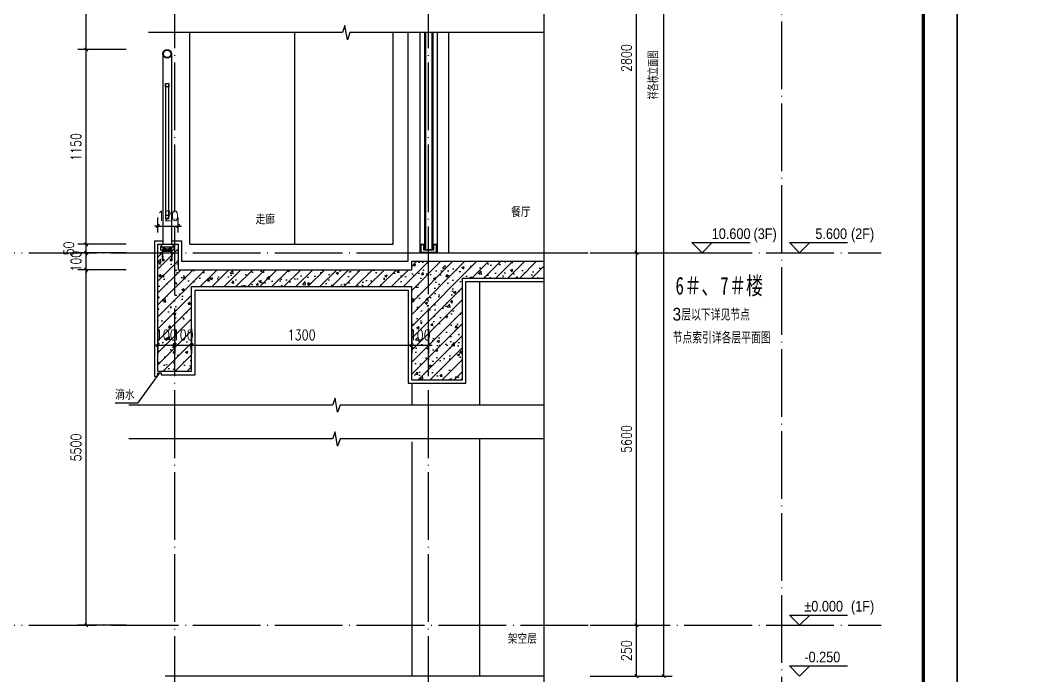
# Model space of a CAD drawing. Extents: x 718358 to 1668613, y -348838 to -159582.
# Drawn here: x 846510 to 852402, y -346245 to -342370 of the extents above; entities that cross this region are included whole.
import ezdxf

# ---------------------------------------------------------------- set-up
doc = ezdxf.new("R2010")
doc.units = 0
doc.header["$LTSCALE"] = 1000
doc.linetypes.add('DOTE', pattern=[2.42, 2, -0.2, 0.02, -0.2])
for name, color, linetype in [('建-可见线', 7, 'Continuous'), ('建-图例填充', 251, 'Continuous'), ('建-图框', 4, 'Continuous'), ('建-墙体', 2, 'Continuous'), ('建-尺寸', 73, 'Continuous'), ('建-引出', 3, 'Continuous'), ('建-房间名', 7, 'Continuous'), ('建-标高', 3, 'Continuous'), ('建-楼梯-护栏', 163, 'Continuous'), ('建-符号', 3, 'Continuous'), ('建-符号说明', 7, 'Continuous'), ('建-轮廓线', 7, 'Continuous'), ('建-轴网', 14, 'DOTE'), ('建-门窗', 4, 'Continuous'), ('建-门窗剖', 4, 'Continuous')]:
    doc.layers.add(name, color=color, linetype=linetype)
doc.styles.add('_TCH_DIM', font='gt单线西文.shx', dxfattribs={"width": 0.8, "bigfont": 'gt单线中文.shx'})
doc.styles.add('_TCH_SPACE', font='gt单线西文.shx', dxfattribs={"width": 0.8, "height": 5, "bigfont": 'gt单线中文.shx'})
doc.styles.add('DIM_FONT', font='SIMPLEX.shx', dxfattribs={"width": 0.8, "bigfont": 'GBCBIG.shx'})
doc.styles.add('黑体字', font='simhei.ttf', dxfattribs={"width": 0.7})
doc.dimstyles.new('DIMN20', dxfattribs={"dimscale": 0.2, "dimtxt": 300, "dimasz": 100, "dimexe": 250, "dimexo": 300, "dimgap": 150, "dimtad": 1, "dimdec": 0, "dimzin": 0, "dimdsep": 46, "dimtxsty": 'DIM_FONT', "dimblk": 'ARCHTICK', "dimcen": 0.09, "dimdle": 1, "dimclrt": 7, "dimazin": 2, "dimtfac": 1, "dimtdec": 0, "dimtix": 1, "dimtmove": 2, "dimatfit": 3, "dimldrblk": 'ARCHTICK', "dimfxl": 1, "dimtolj": 1, "dimtzin": 0, "dimarcsym": 0})

# ---------------------------------------------------------------- blocks, each defined once
blk = doc.blocks.new('ghgdfsdsa')
at = {"layer": '建-楼梯-护栏'}
for p, q in [((915644.9, -350305.3), (915644.9, -351430.3)), ((915694.9, -350305.3), (915694.9, -351430.3)), ((915659.9, -350490.3), (915659.9, -351280.3)), ((915679.9, -351280.3), (915679.9, -350490.3)), ((915679.9, -351260.3), (915659.9, -351260.3)), ((915679.9, -351280.3), (915659.9, -351280.3)), ((915639.9, -351430.3), (915629.9, -351445.3)), ((915629.9, -351445.3), (915629.9, -351465.3)), ((915629.9, -351445.3), (915709.9, -351445.3)), ((915709.9, -351465.3), (915629.9, -351465.3)), ((915639.9, -351430.3), (915699.9, -351430.3)), ((915644.9, -351445.3), (915644.9, -351465.3)), ((915644.9, -351450.3), (915644.9, -351455.3)), ((915644.9, -351460.3), (915644.9, -351465.3)), ((915649.9, -351449.2), (915649.9, -351465.3)), ((915654.9, -351452.1), (915654.9, -351465.3)), ((915659.9, -351454), (915659.9, -351465.3)), ((915664.9, -351455.1), (915664.9, -351465.3)), ((915669.9, -351455.5), (915669.9, -351465.3)), ((915674.9, -351455.1), (915674.9, -351465.3)), ((915679.9, -351454), (915679.9, -351465.3)), ((915684.9, -351452.1), (915684.9, -351465.3)), ((915689.9, -351449.2), (915689.9, -351465.3)), ((915694.9, -351445.3), (915694.9, -351465.3)), ((915694.9, -351450.3), (915694.9, -351455.3)), ((915694.9, -351460.3), (915694.9, -351465.3)), ((915699.9, -351430.3), (915709.9, -351445.3)), ((915709.9, -351445.3), (915709.9, -351465.3))]:
    blk.add_line(p, q, dxfattribs=at)
for points in [[(915659.9, -350480.3), (915679.9, -350480.3), (915679.9, -350500.3), (915659.9, -350500.3)], [(915687.4, -351525.3), (915699.9, -351525.3), (915699.9, -351465.3), (915639.9, -351465.3), (915639.9, -351525.3), (915652.4, -351525.3), (915652.4, -351520.3), (915644.9, -351520.3), (915644.9, -351470.3), (915694.9, -351470.3), (915694.9, -351520.3), (915687.4, -351520.3)]]:
    blk.add_lwpolyline(points, close=True, dxfattribs=at)
for radius in [25, 22]:
    blk.add_circle((915669.9, -350305.3), radius, dxfattribs=at)
blk = doc.blocks.new('ghgdfd')
at = {"layer": '建-门窗剖'}
for p, q in [((916914.9, -351380.3), (916914.9, -350130.3)), ((916939.9, -350130.3), (916939.9, -351380.3)), ((916945.9, -350130.3), (916945.9, -351410.3)), ((916983.9, -350130.3), (916983.9, -351410.3)), ((916989.9, -350130.3), (916989.9, -351380.3)), ((917014.9, -350130.3), (917014.9, -351380.3))]:
    blk.add_line(p, q, dxfattribs=at)
blk.add_lwpolyline([(916914.9, -351430.3), (916914.9, -351380.3), (916919.9, -351380.3), (916919.9, -351380.3), (916939.9, -351380.3), (916939.9, -351410.3), (916989.9, -351410.3), (916989.9, -351380.3), (917009.9, -351380.3), (917009.9, -351380.3), (917014.9, -351380.3), (917014.9, -351430.3)], dxfattribs=at)
blk.add_lwpolyline([(916935.9, -351384.3), (916918.9, -351384.3), (916918.9, -351426.3), (917010.9, -351426.3), (917010.9, -351384.3), (916993.9, -351384.3), (916993.9, -351414.3), (916935.9, -351414.3)], close=True, dxfattribs=at)
blk = doc.blocks.new('_ArchTick')
at = {"color": 0, "linetype": 'ByBlock', "const_width": 0.4}
blk.add_lwpolyline([(-0.5, -0.5), (0.5, 0.5)], dxfattribs=at)
blk = doc.blocks.new('*D1800')
at = {"layer": 'Defpoints', "color": 0, "transparency": 16777216}
for p in [(849819.8, -345944.7), (850153.8, -345944.7), (849819.8, -346244.7)]:
    blk.add_point(p, dxfattribs=at)
at = {"layer": '建-尺寸', "color": 0, "lineweight": -2, "transparency": 16777216}
for p, q in [((849879.8, -345944.7), (850203.8, -345944.7)), ((850153.8, -346244.9), (850153.8, -345944.5)), ((849879.8, -346244.7), (850203.8, -346244.7))]:
    blk.add_line(p, q, dxfattribs=at)
at = {"layer": '建-尺寸', "color": 0, "lineweight": -2, "transparency": 16777216, "xscale": 20, "yscale": 20, "zscale": 20}
for p, rotation in [((850153.8, -345944.7), 90), ((850153.8, -346244.7), 270)]:
    blk.add_blockref('_ArchTick', p, dxfattribs=dict(at, rotation=rotation))
at = {"layer": '建-尺寸', "color": 7, "transparency": 16777216, "insert": (850093.8, -346094.7), "char_height": 60, "attachment_point": 5, "rotation": 90, "style": 'DIM_FONT'}
blk.add_mtext('\\A1;250', dxfattribs=at)
blk = doc.blocks.new('*D1801')
at = {"layer": 'Defpoints', "color": 0, "transparency": 16777216}
for p in [(849819.8, -343744.7), (850153.8, -343744.7), (849819.8, -345944.7)]:
    blk.add_point(p, dxfattribs=at)
at = {"layer": '建-尺寸', "color": 0, "lineweight": -2, "transparency": 16777216}
for p, q in [((849879.8, -343744.7), (850203.8, -343744.7)), ((850153.8, -345944.9), (850153.8, -343744.5)), ((849879.8, -345944.7), (850203.8, -345944.7))]:
    blk.add_line(p, q, dxfattribs=at)
at = {"layer": '建-尺寸', "color": 0, "lineweight": -2, "transparency": 16777216, "xscale": 20, "yscale": 20, "zscale": 20}
for p, rotation in [((850153.8, -343744.7), 90), ((850153.8, -345944.7), 270)]:
    blk.add_blockref('_ArchTick', p, dxfattribs=dict(at, rotation=rotation))
at = {"layer": '建-尺寸', "color": 7, "transparency": 16777216, "insert": (850093.8, -344844.7), "char_height": 60, "attachment_point": 5, "rotation": 90, "style": 'DIM_FONT'}
blk.add_mtext('\\A1;5600', dxfattribs=at)
blk = doc.blocks.new('*D1802')
at = {"layer": 'Defpoints', "color": 0, "transparency": 16777216}
for p in [(849819.8, -341444.7), (850153.8, -341444.7), (849819.8, -343744.7)]:
    blk.add_point(p, dxfattribs=at)
at = {"layer": '建-尺寸', "color": 0, "lineweight": -2, "transparency": 16777216}
for p, q in [((849879.8, -341444.7), (850203.8, -341444.7)), ((850153.8, -343744.9), (850153.8, -341444.5)), ((849879.8, -343744.7), (850203.8, -343744.7))]:
    blk.add_line(p, q, dxfattribs=at)
at = {"layer": '建-尺寸', "color": 0, "lineweight": -2, "transparency": 16777216, "xscale": 20, "yscale": 20, "zscale": 20}
for p, rotation in [((850153.8, -341444.7), 90), ((850153.8, -343744.7), 270)]:
    blk.add_blockref('_ArchTick', p, dxfattribs=dict(at, rotation=rotation))
at = {"layer": '建-尺寸', "color": 7, "transparency": 16777216, "insert": (850093.8, -342594.7), "char_height": 60, "attachment_point": 5, "rotation": 90, "style": 'DIM_FONT'}
blk.add_mtext('\\A1;2800', dxfattribs=at)
blk = doc.blocks.new('*D1805')
at = {"layer": 'Defpoints', "color": 0, "transparency": 16777216}
for p in [(849819.8, -339144.7), (850313.8, -339144.7), (849819.8, -346244.7)]:
    blk.add_point(p, dxfattribs=at)
at = {"layer": '建-尺寸', "color": 0, "lineweight": -2, "transparency": 16777216}
for p, q in [((849879.8, -339144.7), (850363.8, -339144.7)), ((850313.8, -346244.9), (850313.8, -339144.5)), ((849879.8, -346244.7), (850363.8, -346244.7))]:
    blk.add_line(p, q, dxfattribs=at)
at = {"layer": '建-尺寸', "color": 0, "lineweight": -2, "transparency": 16777216, "xscale": 20, "yscale": 20, "zscale": 20}
for p, rotation in [((850313.8, -339144.7), 90), ((850313.8, -346244.7), 270)]:
    blk.add_blockref('_ArchTick', p, dxfattribs=dict(at, rotation=rotation))
at = {"layer": '建-尺寸', "color": 7, "transparency": 16777216, "insert": (850251.8, -342694.7), "char_height": 60, "attachment_point": 5, "rotation": 90, "style": 'DIM_FONT'}
blk.add_mtext('\\A1;祥各栋立面图', dxfattribs=at)
blk = doc.blocks.new('*D1812')
at = {"layer": 'Defpoints', "color": 0, "transparency": 16777216}
for p in [(846901.9, -343844.7), (847198.6, -343844.7), (847198.6, -345944.7)]:
    blk.add_point(p, dxfattribs=at)
at = {"layer": '建-尺寸', "color": 0, "lineweight": -2, "transparency": 16777216}
for p, q in [((847138.6, -343844.7), (846851.9, -343844.7)), ((846901.9, -345944.9), (846901.9, -343844.5)), ((847138.6, -345944.7), (846851.9, -345944.7))]:
    blk.add_line(p, q, dxfattribs=at)
at = {"layer": '建-尺寸', "color": 0, "lineweight": -2, "transparency": 16777216, "xscale": 20, "yscale": 20, "zscale": 20}
for p, rotation in [((846901.9, -343844.7), 90), ((846901.9, -345944.7), 270)]:
    blk.add_blockref('_ArchTick', p, dxfattribs=dict(at, rotation=rotation))
at = {"layer": '建-尺寸', "color": 7, "transparency": 16777216, "insert": (846841.9, -344894.7), "char_height": 60, "attachment_point": 5, "rotation": 90, "style": 'DIM_FONT'}
blk.add_mtext('\\A1;5500', dxfattribs=at)
blk = doc.blocks.new('*D1813')
at = {"layer": 'Defpoints', "color": 0, "transparency": 16777216}
for p in [(846901.9, -343744.7), (847198.6, -343744.7), (847198.6, -343844.7)]:
    blk.add_point(p, dxfattribs=at)
at = {"layer": '建-尺寸', "color": 0, "lineweight": -2, "transparency": 16777216}
for p, q in [((847138.6, -343744.7), (846851.9, -343744.7)), ((846901.9, -343744.7), (846901.9, -343724.7)), ((846901.9, -343844.7), (846901.9, -343744.7)), ((847138.6, -343844.7), (846851.9, -343844.7)), ((846901.9, -343844.7), (846901.9, -343864.7))]:
    blk.add_line(p, q, dxfattribs=at)
at = {"layer": '建-尺寸', "color": 0, "lineweight": -2, "transparency": 16777216, "xscale": 20, "yscale": 20, "zscale": 20}
for p, rotation in [((846901.9, -343744.7), 270), ((846901.9, -343844.7), 90)]:
    blk.add_blockref('_ArchTick', p, dxfattribs=dict(at, rotation=rotation))
at = {"layer": '建-尺寸', "color": 7, "transparency": 16777216, "insert": (846841.9, -343794.7), "char_height": 60, "attachment_point": 5, "rotation": 90, "style": 'DIM_FONT'}
blk.add_mtext('\\A1;100', dxfattribs=at)
blk = doc.blocks.new('*D1814')
at = {"layer": 'Defpoints', "color": 0, "transparency": 16777216}
for p in [(846901.9, -343694.7), (847198.6, -343694.7), (847198.6, -343744.7)]:
    blk.add_point(p, dxfattribs=at)
at = {"layer": '建-尺寸', "color": 0, "lineweight": -2, "transparency": 16777216}
for p, q in [((846901.9, -343694.7), (846901.9, -343674.7)), ((847138.6, -343694.7), (846851.9, -343694.7)), ((847138.6, -343744.7), (846851.9, -343744.7)), ((846901.9, -343744.7), (846901.9, -343694.7)), ((846901.9, -343744.7), (846901.9, -343764.7))]:
    blk.add_line(p, q, dxfattribs=at)
at = {"layer": '建-尺寸', "color": 0, "lineweight": -2, "transparency": 16777216, "xscale": 20, "yscale": 20, "zscale": 20}
for p, rotation in [((846901.9, -343694.7), 270), ((846901.9, -343744.7), 90)]:
    blk.add_blockref('_ArchTick', p, dxfattribs=dict(at, rotation=rotation))
at = {"layer": '建-尺寸', "color": 7, "transparency": 16777216, "insert": (846798.9, -343719.7), "char_height": 60, "attachment_point": 5, "rotation": 90, "style": 'DIM_FONT'}
blk.add_mtext('\\A1;50', dxfattribs=at)
blk = doc.blocks.new('*D1815')
at = {"layer": 'Defpoints', "color": 0, "transparency": 16777216}
for p in [(846901.9, -342544.7), (847198.6, -342544.7), (847198.6, -343694.7)]:
    blk.add_point(p, dxfattribs=at)
at = {"layer": '建-尺寸', "color": 0, "lineweight": -2, "transparency": 16777216}
for p, q in [((847138.6, -342544.7), (846851.9, -342544.7)), ((846901.9, -343694.9), (846901.9, -342544.5)), ((847138.6, -343694.7), (846851.9, -343694.7))]:
    blk.add_line(p, q, dxfattribs=at)
at = {"layer": '建-尺寸', "color": 0, "lineweight": -2, "transparency": 16777216, "xscale": 20, "yscale": 20, "zscale": 20}
for p, rotation in [((846901.9, -342544.7), 90), ((846901.9, -343694.7), 270)]:
    blk.add_blockref('_ArchTick', p, dxfattribs=dict(at, rotation=rotation))
at = {"layer": '建-尺寸', "color": 7, "transparency": 16777216, "insert": (846841.9, -343119.7), "char_height": 60, "attachment_point": 5, "rotation": 90, "style": 'DIM_FONT'}
blk.add_mtext('\\A1;1150', dxfattribs=at)
blk = doc.blocks.new('*D1816')
at = {"layer": 'Defpoints', "color": 0, "transparency": 16777216}
for p in [(846901.9, -341544.7), (847198.6, -341544.7), (847198.6, -342544.7)]:
    blk.add_point(p, dxfattribs=at)
at = {"layer": '建-尺寸', "color": 0, "lineweight": -2, "transparency": 16777216}
for p, q in [((847138.6, -341544.7), (846851.9, -341544.7)), ((846901.9, -342544.9), (846901.9, -341544.5)), ((847138.6, -342544.7), (846851.9, -342544.7))]:
    blk.add_line(p, q, dxfattribs=at)
at = {"layer": '建-尺寸', "color": 0, "lineweight": -2, "transparency": 16777216, "xscale": 20, "yscale": 20, "zscale": 20}
for p, rotation in [((846901.9, -341544.7), 90), ((846901.9, -342544.7), 270)]:
    blk.add_blockref('_ArchTick', p, dxfattribs=dict(at, rotation=rotation))
at = {"layer": '建-尺寸', "color": 7, "transparency": 16777216, "insert": (846841.9, -342044.7), "char_height": 60, "attachment_point": 5, "rotation": 90, "style": 'DIM_FONT'}
blk.add_mtext('\\A1;1500', dxfattribs=at)
blk = doc.blocks.new('*D1943')
at = {"layer": 'Defpoints', "color": 0, "transparency": 16777216}
for p in [(847324.9, -344133.1), (847424.9, -344133.1), (847424.9, -344290)]:
    blk.add_point(p, dxfattribs=at)
at = {"layer": '建-尺寸', "color": 0, "lineweight": -2, "transparency": 16777216}
for p, q in [((847324.9, -344193.1), (847324.9, -344340)), ((847424.9, -344193.1), (847424.9, -344340)), ((847324.9, -344290), (847304.9, -344290)), ((847324.9, -344290), (847424.9, -344290)), ((847424.9, -344290), (847444.9, -344290))]:
    blk.add_line(p, q, dxfattribs=at)
at = {"layer": '建-尺寸', "color": 0, "lineweight": -2, "transparency": 16777216, "xscale": 20, "yscale": 20, "zscale": 20}
blk.add_blockref('_ArchTick', (847324.9, -344290), dxfattribs=at)
at = {"layer": '建-尺寸', "color": 0, "lineweight": -2, "transparency": 16777216, "xscale": 20, "yscale": 20, "zscale": 20, "rotation": 180}
blk.add_blockref('_ArchTick', (847424.9, -344290), dxfattribs=at)
at = {"layer": '建-尺寸', "color": 7, "transparency": 16777216, "insert": (847374.9, -344230), "char_height": 60, "attachment_point": 5, "style": 'DIM_FONT'}
blk.add_mtext('\\A1;100', dxfattribs=at)
blk = doc.blocks.new('*D1944')
at = {"layer": 'Defpoints', "color": 0, "transparency": 16777216}
for p in [(847424.9, -344133.1), (847524.9, -344133.1), (847524.9, -344290)]:
    blk.add_point(p, dxfattribs=at)
at = {"layer": '建-尺寸', "color": 0, "lineweight": -2, "transparency": 16777216}
for p, q in [((847424.9, -344193.1), (847424.9, -344340)), ((847524.9, -344193.1), (847524.9, -344340)), ((847424.9, -344290), (847404.9, -344290)), ((847424.9, -344290), (847524.9, -344290)), ((847524.9, -344290), (847544.9, -344290))]:
    blk.add_line(p, q, dxfattribs=at)
at = {"layer": '建-尺寸', "color": 0, "lineweight": -2, "transparency": 16777216, "xscale": 20, "yscale": 20, "zscale": 20}
blk.add_blockref('_ArchTick', (847424.9, -344290), dxfattribs=at)
at = {"layer": '建-尺寸', "color": 0, "lineweight": -2, "transparency": 16777216, "xscale": 20, "yscale": 20, "zscale": 20, "rotation": 180}
blk.add_blockref('_ArchTick', (847524.9, -344290), dxfattribs=at)
at = {"layer": '建-尺寸', "color": 7, "transparency": 16777216, "insert": (847474.9, -344230), "char_height": 60, "attachment_point": 5, "style": 'DIM_FONT'}
blk.add_mtext('\\A1;100', dxfattribs=at)
blk = doc.blocks.new('*D1945')
at = {"layer": 'Defpoints', "color": 0, "transparency": 16777216}
for p in [(847524.9, -344133.1), (848824.9, -344133.1), (848824.9, -344290)]:
    blk.add_point(p, dxfattribs=at)
at = {"layer": '建-尺寸', "color": 0, "lineweight": -2, "transparency": 16777216}
for p, q in [((847524.9, -344193.1), (847524.9, -344340)), ((848824.9, -344193.1), (848824.9, -344340)), ((847524.7, -344290), (848825.1, -344290))]:
    blk.add_line(p, q, dxfattribs=at)
at = {"layer": '建-尺寸', "color": 0, "lineweight": -2, "transparency": 16777216, "xscale": 20, "yscale": 20, "zscale": 20, "rotation": 180}
blk.add_blockref('_ArchTick', (847524.9, -344290), dxfattribs=at)
at = {"layer": '建-尺寸', "color": 0, "lineweight": -2, "transparency": 16777216, "xscale": 20, "yscale": 20, "zscale": 20}
blk.add_blockref('_ArchTick', (848824.9, -344290), dxfattribs=at)
at = {"layer": '建-尺寸', "color": 7, "transparency": 16777216, "insert": (848174.9, -344230), "char_height": 60, "attachment_point": 5, "style": 'DIM_FONT'}
blk.add_mtext('\\A1;1300', dxfattribs=at)
blk = doc.blocks.new('*D1946')
at = {"layer": 'Defpoints', "color": 0, "transparency": 16777216}
for p in [(848824.9, -344133.1), (848924.9, -344133.1), (848924.9, -344290)]:
    blk.add_point(p, dxfattribs=at)
at = {"layer": '建-尺寸', "color": 0, "lineweight": -2, "transparency": 16777216}
for p, q in [((848824.9, -344193.1), (848824.9, -344340)), ((848924.9, -344193.1), (848924.9, -344340)), ((848824.9, -344290), (848804.9, -344290)), ((848824.9, -344290), (848924.9, -344290)), ((848924.9, -344290), (848944.9, -344290))]:
    blk.add_line(p, q, dxfattribs=at)
at = {"layer": '建-尺寸', "color": 0, "lineweight": -2, "transparency": 16777216, "xscale": 20, "yscale": 20, "zscale": 20}
blk.add_blockref('_ArchTick', (848824.9, -344290), dxfattribs=at)
at = {"layer": '建-尺寸', "color": 0, "lineweight": -2, "transparency": 16777216, "xscale": 20, "yscale": 20, "zscale": 20, "rotation": 180}
blk.add_blockref('_ArchTick', (848924.9, -344290), dxfattribs=at)
at = {"layer": '建-尺寸', "color": 7, "transparency": 16777216, "insert": (848874.9, -344230), "char_height": 60, "attachment_point": 5, "style": 'DIM_FONT'}
blk.add_mtext('\\A1;100', dxfattribs=at)
blk = doc.blocks.new('*D2993')
at = {"layer": 'Defpoints', "color": 0, "transparency": 16777216}
for p in [(847444.9, -343587), (847324.9, -343684.3), (847444.9, -343684.3)]:
    blk.add_point(p, dxfattribs=at)
at = {"layer": '建-尺寸', "color": 0, "lineweight": -2, "transparency": 16777216}
for p, q in [((847324.9, -343624.3), (847324.9, -343537)), ((847444.9, -343624.3), (847444.9, -343537)), ((847324.9, -343587), (847304.9, -343587)), ((847324.9, -343587), (847444.9, -343587)), ((847444.9, -343587), (847464.9, -343587))]:
    blk.add_line(p, q, dxfattribs=at)
at = {"layer": '建-尺寸', "color": 0, "lineweight": -2, "transparency": 16777216, "xscale": 20, "yscale": 20, "zscale": 20}
blk.add_blockref('_ArchTick', (847324.9, -343587), dxfattribs=at)
at = {"layer": '建-尺寸', "color": 0, "lineweight": -2, "transparency": 16777216, "xscale": 20, "yscale": 20, "zscale": 20, "rotation": 180}
blk.add_blockref('_ArchTick', (847444.9, -343587), dxfattribs=at)
at = {"layer": '建-尺寸', "color": 7, "transparency": 16777216, "insert": (847384.9, -343527), "char_height": 60, "attachment_point": 5, "style": 'DIM_FONT'}
blk.add_mtext('\\A1;120', dxfattribs=at)

msp = doc.modelspace()

# ---------------------------------------------------------------- hatches: boundary and pattern name
at = {"layer": '建-图例填充'}
h = msp.add_hatch(dxfattribs=at)
h.set_pattern_fill('钢筋混凝土', color=256, scale=20, style=0)
h.set_pattern_definition([(45, (3055.796, 395.11), (-35.355339, 35.355339), []), (50, (3055.8, 395.11), (143.452037, -12.550427), [15, -165]), (355, (3055.8, 395.11), (-27.750267, 150.438427), [12, -132]), (100.4514, (3067.75, 394.07), (115.701876, 137.887908), [12.748038, -140.228422]), (46.1842, (3055.8, 435.11), (213.44821, -33.103803), [22.5, -247.5]), (96.6356, (3073.58, 432.35), (186.93254, 194.823574), [19.12206, -210.3426]), (351.1842, (3055.8, 435.11), (186.93239, 194.82372), [18, -198]), (21, (3075.8, 425.11), (119.38141, -80.523778), [15, -165]), (326, (3075.8, 425.11), (48.663066, 145.03001), [12, -132]), (71.4514, (3085.74, 418.4), (168.044526, 64.5061), [12.748038, -140.228422]), (37.5, (3055.796, 395.11), (2.431971, 66.5787708), [0, -130.4, 0, -134, 0, -132.5]), (7.5, (3055.796, 395.11), (52.6139075, 78.8823424), [0, -76.4, 0, -127.4, 0, -50.5]), (327.5, (3011.196, 395.11), (106.7644872, -4.5109743), [0, -50, 0, -156, 0, -207]), (317.5, (2991.2, 395.11), (116.637234, 20.020996), [0, -65, 0, -103.6, 0, -147])])
h.paths.add_polyline_path([(847324.9, -344444.7), (847524.9, -344444.7), (847524.9, -343944.7), (848824.9, -343944.7), (848824.9, -344494.7), (849124.9, -344494.7), (849124.9, -343894.7), (849605, -343894.7), (849605, -343794.7), (848824.9, -343794.7), (848824.9, -343844.7), (847444.9, -343844.7), (847444.9, -343694.7), (847419.9, -343694.7), (847419.9, -343734.7), (847409.9, -343734.7), (847409.9, -343789.7), (847397.4, -343789.7), (847397.4, -343784.7), (847404.9, -343784.7), (847404.9, -343734.7), (847354.9, -343734.7), (847354.9, -343784.7), (847362.4, -343784.7), (847362.4, -343789.7), (847349.9, -343789.7), (847349.9, -343729.7), (847324.9, -343729.7)])

# ---------------------------------------------------------------- linework, layer by layer
at = {"layer": '建-可见线'}
for p, q in [((847304.9, -343674.7), (847354.9, -343674.7)), ((847404.9, -343674.7), (847464.9, -343674.7)), ((847464.9, -343674.7), (847464.9, -343794.7)), ((848804.9, -343744.7), (849605, -343744.7)), ((848804.9, -343794.7), (848804.9, -343744.7)), ((847464.9, -343794.7), (848804.9, -343794.7)), ((849605, -346244.7), (847369.2, -346244.7))]:
    msp.add_line(p, q, dxfattribs=at)
msp.add_lwpolyline([(847304.9, -343674.7), (847305, -344476.4), (847305, -344476.4), (847325, -344471.2), (847325, -344464.7), (847325, -344454.7), (847345, -344454.7), (847345, -344464.7), (847544.9, -344464.7), (847544.9, -343964.7), (848804.9, -343964.7), (848804.9, -344514.7), (849144.9, -344514.7), (849144.9, -343914.7), (849605, -343914.7)], dxfattribs=at)
at = {"layer": '建-图框'}
for points in [[(835227.9, -348837.6), (852047.9, -348837.6), (852047.9, -336957.6), (835227.9, -336957.6)], [(852047.9, -348837.6), (868867.9, -348837.6), (868867.9, -336957.6), (852047.9, -336957.6)]]:
    msp.add_lwpolyline(points, close=True, dxfattribs=at)
at = {"layer": '建-图框', "const_width": 20}
msp.add_lwpolyline([(835727.9, -348637.6), (851847.9, -348637.6), (851847.9, -337157.6), (835727.9, -337157.6)], close=True, dxfattribs=at)
at = {"layer": '建-墙体'}
for p, q in [((847324.9, -344444.7), (847324.9, -343694.7)), ((847324.9, -343694.7), (847444.9, -343694.7)), ((847444.9, -343694.7), (847444.9, -343844.7)), ((848824.9, -343794.7), (849605, -343794.7)), ((848824.9, -343844.7), (848824.9, -343794.7)), ((847444.9, -343844.7), (848824.9, -343844.7)), ((849124.9, -343894.7), (849605, -343894.7)), ((849124.9, -344494.7), (849124.9, -343894.7)), ((847524.9, -343944.7), (848824.9, -343944.7)), ((847524.9, -344444.7), (847524.9, -343944.7)), ((848824.9, -344494.7), (848824.9, -343944.7)), ((847324.9, -344444.7), (847524.9, -344444.7)), ((848824.9, -344494.7), (849124.9, -344494.7))]:
    msp.add_line(p, q, dxfattribs=at)
at = {"layer": '建-引出'}
for p, q in [((847334.9, -344454.7), (847205.3, -344633.3)), ((847205.3, -344633.3), (847073, -344633.3))]:
    msp.add_line(p, q, dxfattribs=at)
at = {"layer": '建-标高'}
for p, q in [((850540.5, -343744.7), (850480.5, -343684.7)), ((850480.5, -343684.7), (850824.5, -343684.7)), ((850540.5, -343744.7), (850600.5, -343684.7)), ((851116.4, -343744.7), (851056.4, -343684.7)), ((851056.4, -343684.7), (851400.4, -343684.7)), ((851116.4, -343744.7), (851176.4, -343684.7)), ((850177.1, -343744.7), (850600.5, -343744.7)), ((851116.4, -345944.7), (851056.4, -345884.7)), ((851056.4, -345884.7), (851400.4, -345884.7)), ((851116.4, -345944.7), (851176.4, -345884.7)), ((851116.4, -346244.7), (851056.4, -346184.7)), ((851056.4, -346184.7), (851400.4, -346184.7)), ((851116.4, -346244.7), (851176.4, -346184.7))]:
    msp.add_line(p, q, dxfattribs=at)
at = {"layer": '建-符号'}
for points in [[(849605, -337752.8), (849605, -342282.9), (849647, -342298.2), (849563, -342313), (849605, -342327.9), (849605, -346857.9)], [(849605, -342444.7), (848460.3, -342444.7), (848445, -342486.7), (848430.2, -342402.7), (848415.3, -342444.7), (847270.6, -342444.7)], [(849605, -344644.6), (848401.9, -344644.6), (848386.6, -344686.6), (848371.8, -344602.6), (848356.9, -344644.6), (847153.7, -344644.6)], [(849605, -344844.6), (848401.9, -344844.6), (848386.6, -344886.6), (848371.8, -344802.6), (848356.9, -344844.6), (847153.7, -344844.6)]]:
    msp.add_lwpolyline(points, dxfattribs=at)
at = {"layer": '建-轮廓线', "color": 253}
for p, q in [((848804.9, -343744.7), (848804.9, -342444.7)), ((849044.9, -343744.7), (849044.9, -342444.7)), ((849224.9, -343914.7), (849224.9, -344644.6)), ((848824.9, -344514.7), (848824.9, -344644.6)), ((848824.9, -344860.7), (848824.9, -346244.7)), ((849224.9, -344844.6), (849224.9, -346244.7))]:
    msp.add_line(p, q, dxfattribs=at)
at = {"layer": '建-轴网', "ltscale": 0.2}
for p, q in [((847424.9, -346893.1), (847424.9, -337503.6)), ((848924.9, -346893.1), (848924.9, -337503.6)), ((851010.9, -346650.2), (851010.9, -337503.6)), ((843659.6, -343744.7), (851598.1, -343744.7)), ((843659.6, -345944.7), (851598.1, -345944.7))]:
    msp.add_line(p, q, dxfattribs=at)
at = {"layer": '建-门窗'}
for p, q in [((847514.9, -343694.7), (847514.9, -342444.7)), ((848134.9, -343694.7), (848134.9, -342444.7)), ((848714.9, -343694.7), (848714.9, -342444.7)), ((847514.9, -343694.7), (848714.9, -343694.7))]:
    msp.add_line(p, q, dxfattribs=at)

# ---------------------------------------------------------------- block references
at = {"layer": '建-可见线'}
for name, p in [('ghgdfd', (-68040, 7685.6)), ('ghgdfsdsa', (-68290, 7735.6))]:
    msp.add_blockref(name, p, dxfattribs=at)

# ---------------------------------------------------------------- texts
at = {"layer": '建-引出', "style": '_TCH_DIM', "width": 0.8}
msp.add_text('滴水', height=57.32, dxfattribs=at).set_placement((847073, -344612.3))
at = {"layer": '建-房间名', "style": '_TCH_SPACE', "width": 0.8}
for s, p in [('走廊', (847902.8, -343576.7)), ('餐厅', (849412.1, -343533.6)), ('架空层', (849392.8, -346053.7))]:
    msp.add_text(s, height=57.32, dxfattribs=at).set_placement(p)
at = {"layer": '建-标高', "style": '_TCH_DIM', "width": 0.888889}
for s, p in [('10.600', (850597.7, -343663.7)), ('(3F)', (850844.5, -343663.7)), ('5.600', (851209.8, -343663.7)), ('(2F)', (851420.4, -343663.7)), ('%%P0.000', (851144.8, -345863.7)), ('(1F)', (851420.4, -345863.7)), ('-0.250', (851144.8, -346163.7))]:
    msp.add_text(s, height=63, dxfattribs=at).set_placement(p)
at = {"layer": '建-符号', "color": 7, "style": '黑体字', "width": 0.7}
for s, height, p in [('6', 104.6, (850383.5, -343991.5, 0)), ('＃、', 104.56, (850436.4, -343991.5, 0)), ('7', 104.6, (850648.1, -343991.5, 0)), ('＃楼', 104.56, (850701, -343991.5, 0))]:
    msp.add_text(s, height=height, dxfattribs=at).set_placement(p)
at = {"layer": '建-符号说明', "style": '_TCH_DIM'}
for s, height, width, p in [('3', 75.7, 0.888889, (850366.7, -344145.5)), ('层以下详见节点', 68.9, 0.8, (850418, -344145.5)), ('节点索引详各层平面图', 68.9, 0.8, (850366.7, -344281))]:
    msp.add_text(s, height=height, dxfattribs=dict(at, width=width)).set_placement(p)

# ---------------------------------------------------------------- dimensions: what is measured, and where the dimension line sits
at = {"layer": '建-尺寸'}
for p1, p2, distance, text, picture, middle in [((849819.8, -346244.7), (849819.8, -339144.7), -494, '祥各栋立面图', '*D1805', (850251.8, -342694.7)), ((849819.8, -343744.7), (849819.8, -341444.7), -334, '2800', '*D1802', (850093.8, -342594.7)), ((847198.6, -342544.7), (847198.6, -341544.7), 296.7, '1500', '*D1816', (846841.9, -342044.7)), ((849819.8, -345944.7), (849819.8, -343744.7), -334, '5600', '*D1801', (850093.8, -344844.7)), ((847198.6, -345944.7), (847198.6, -343844.7), 296.7, '5500', '*D1812', (846841.9, -344894.7)), ((849819.8, -346244.7), (849819.8, -345944.7), -334, '250', '*D1800', (850093.8, -346094.7))]:
    dim = msp.add_aligned_dim(p1=p1, p2=p2, distance=distance, text=text, dimstyle='DIMN20', dxfattribs=at)
    dim.commit()
    dim.dimension.update_dxf_attribs({"geometry": picture, "text_midpoint": middle})
for p1, p2, distance, picture, middle in [((847198.6, -343694.7), (847198.6, -342544.7), 296.7, '*D1815', (846841.9, -343119.7)), ((847324.9, -343684.3), (847444.9, -343684.3), 97.3, '*D2993', (847384.9, -343527)), ((847198.6, -343844.7), (847198.6, -343744.7), 296.7, '*D1813', (846841.9, -343794.7)), ((847324.9, -344133.1), (847424.9, -344133.1), -156.9, '*D1943', (847374.9, -344230)), ((847424.9, -344133.1), (847524.9, -344133.1), -156.9, '*D1944', (847474.9, -344230)), ((847524.9, -344133.1), (848824.9, -344133.1), -156.9, '*D1945', (848174.9, -344230)), ((848824.9, -344133.1), (848924.9, -344133.1), -156.9, '*D1946', (848874.9, -344230))]:
    dim = msp.add_aligned_dim(p1=p1, p2=p2, distance=distance, dimstyle='DIMN20', dxfattribs=at)
    dim.commit()
    dim.dimension.update_dxf_attribs({"geometry": picture, "text_midpoint": middle})
dim = msp.add_linear_dim(base=(846901.9, -343694.7), p1=(847198.6, -343744.7), p2=(847198.6, -343694.7), angle=90, dimstyle='DIMN20', dxfattribs=at)
dim.commit()
dim.dimension.update_dxf_attribs({"geometry": '*D1814', "text_midpoint": (846798.9, -343719.7), "dimtype": 161})

doc.saveas('drawing.dxf')
